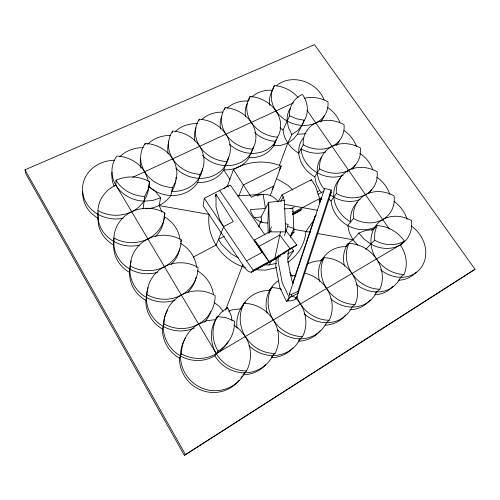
<?xml version="1.0" encoding="UTF-8"?>
<svg xmlns="http://www.w3.org/2000/svg" width="500" height="500" viewBox="0 0 500 500"><rect width="100%" height="100%" fill="white"/><g stroke="black" fill="none" stroke-linecap="round" stroke-linejoin="round"><path stroke-width="0.75" d="M365.7 249.45L374.619 240.2L374.787 232.587L376.969 225.625A32.287 28.112 43.5 0 1 404.375 241.075L400.269 244.9L216.3 353.681L115.831 185.138L116.013 180.231A33.981 30.75 4.7 0 1 149.438 181.688C149.194 194.062 143.425 206.412 131.694 211.744A33.288 29.625 3.7 0 1 97.931 210.562L98.088 219.656M239.2 380.325A34.019 33.5 58 0 1 201.844 390.394A34.019 33.5 58 0 1 179.425 358.188A33.525 32.912 21.7 0 1 162.45 328.988A33.275 32.113 9.8 0 1 145.838 300.413A33.062 31.312 6.1 0 1 129.575 272.444A32.862 30.531 4.5 0 1 113.65 245.062L113.919 237.981A33.694 31.181 5.3 0 1 164.844 212.913L164.256 215.844M268.206 233L267.9 222.95L268.656 202.387L284.394 200.562L285.656 231.9L269.569 231.875L268.656 202.387L261.062 217.044L261.919 222.237M288.481 250.087L287.744 260.113L291.625 279.938L293.244 283.306M278.35 255.975L277.981 260.594L282.225 282.825L289.181 297.475L286.519 301.544L279.794 287.319L275.719 265.794L276.344 258.05M129.575 272.444L130.256 265.994A33.906 31.994 7.1 0 1 181.244 239.85L180.681 241.881M145.075 144.812L145.238 143.369A32.538 28.856 8.3 0 1 172.525 187.531L170.869 195.506C165.106 203.688 155.4 208.738 145.394 208.744M143.119 208.938L144.706 196.488L148.175 189.363L149.438 181.688M265.044 235.019L230.294 185.019L204.288 198.312L203.1 205.781L244.469 267.387C246.181 269.531 248.225 272.213 251.244 272.213L280.469 256.062M162.006 212.044L159.2 205.613L160.581 197.812L155.469 191.481L148.775 186.525M172.438 132.562L172.7 131.094A31.862 28.075 12.5 0 1 200.031 174.331L197.756 182.494A31.113 27.569 12.1 0 1 148.619 186.225M145.838 300.413L146.95 294.625A34.131 32.831 11.1 0 1 197.994 267.369A33.906 31.994 7.1 0 1 181.1 295.188A33.906 31.994 7.1 0 1 146.95 294.625M280.487 231.894L274.837 258.294L290.012 248.575L296.906 245.012L285.637 230.212M198.956 120.688L199.312 119.194A31.25 27.3 16.1 0 1 226.675 161.55L223.819 169.881A30.525 26.825 15.8 0 1 197.756 182.494M224.544 109.6L225.113 107.656A30.694 26.525 19.2 0 1 252.494 149.169L249.094 157.656A29.994 26.081 19 0 1 223.819 169.881L229.969 179.45M162.45 328.988L164.019 323.894A34.4 33.663 22.5 0 1 215.106 295.475A34.131 32.831 11.1 0 1 198.375 324.188A34.131 32.831 11.1 0 1 164.019 323.894M289.181 297.475L298.087 293.419L297.856 291.5L331.188 190.037L324.619 188.475L289.462 293.869L289.744 295.781M287.931 300.844L290.606 300.95L294.212 299.881L295.644 298.9L296.106 297.481M295.644 298.9L296.688 297.688L331.213 192.4L331.188 190.037M292.725 282.956L315.069 216.025M319.85 201.694L320.575 199.525M215.25 196.45L216.012 194.244L233.331 221.588L223.713 226.569L216.181 245.012L193.206 257.113M303.244 144.775A29.506 24.769 27.9 0 0 331.887 146.481A29.506 24.769 27.9 0 0 344.038 124.694A29.8 25.225 30.5 0 0 303.244 144.775L298.769 153.206C290.406 148.294 283.962 139.844 283.062 130.006L289.581 115.812A29.894 24.987 27.9 0 1 302.444 94.4A30.081 25.25 23.9 0 1 304.431 120.262L297.406 134.275L293.3 139.325L287.7 143.1L280.981 145.312L273.612 145.787L277.525 137.156A30.175 25.762 21.7 0 0 250.144 96.469L248.556 101.056A29.844 25.562 21.7 0 0 227.162 108.162M284.387 235.519L288.219 224.575L285.363 223.631M269.062 233.287L271.363 226.931M270.287 195.544L281.194 166.1C265.769 159.669 247.738 160.963 233.456 169.625L227.506 185.719L228.325 186.994M225.588 310.05L242.894 264.444M279.369 165.481L287.7 143.1L291.906 134.462L297.619 130.638L301.8 125.512A29.688 25.025 23.8 0 0 304.019 120.144M258.669 227.062L260.788 221.337L259.862 223.106M290.631 235.725L291.444 233.538M290.45 237.369L293.788 228.363L287.562 226.425M269.894 105.419A28.925 24.131 25.6 0 1 272.613 90.25L274.438 85.612A29.688 25.025 23.8 0 1 298.106 97.581M238.694 196.225L243.375 184.963L281.194 166.1L279.156 170.169M179.425 358.188L181.469 353.812A34.9 34.3 53.7 0 1 198.631 324.044L206.831 320.725L215.6 319.631L220.812 312.775L227.631 307.587L231.194 315.575L232.006 320.6M272.113 189.338L273.863 185.9L251.375 197.338L233.456 169.625M319.862 202.913L319.575 198.269L315.462 186.094L311.331 179.719L281.969 194.9L278.113 201.95C275.019 196.887 268.944 194.1 263.094 194.312L237.625 195.9M280.731 201.312L283.206 196.85L281.969 194.9M165.15 315.637A33.975 33.294 22.1 0 0 175.875 352.819A33.975 33.294 22.1 0 0 214.869 355.8L218.056 351.069A34.931 34.106 22.8 0 0 234.562 321.188L226.225 317.756L217.319 316.544L215.6 319.631A34.337 33.081 47.9 0 0 216.394 353.844A34.337 33.081 47.9 0 0 246.55 370.919L243.319 374.312M226.85 308.931L227.631 307.587M252.444 271.6L253.25 270.25L284.719 252.819L296.906 245.012M310.544 181.019L311.331 179.719M321.731 192.838L319.713 190.506L316.312 183.844L314.775 176.844L319.662 168.875A30.131 25.675 33.4 0 1 360.412 147.981A29.8 25.225 30.5 0 1 348.45 170.4A29.8 25.225 30.5 0 1 319.662 168.875M292.881 213.494L293.531 212.431L321.644 197.488M271.25 357.181L275.056 353.456A34.337 33.081 47.9 0 0 244.106 303.363L240.588 308.806L232.256 309.819L228.731 311.25M263.781 264.762L268.956 264.975L271.869 260.469M276.781 257.219L275.856 258.619L274.025 259.581M284.125 208.837L292.894 208.5L293.969 232.319L291.462 235.231M284.081 253.769L284.719 252.819M330.069 194.056L331.213 192.4M314.631 217.338L316.319 214.9M347.475 171.956L348.625 170.306M314.337 219.425L305.931 231.462A49.656 45.131 27.4 0 1 288.906 261.575L287.594 262.275M345.756 246.462L347.394 244.125L352.975 239.756L358.906 233.069L365.731 230.394L373.237 229.656L376.969 225.625M288.006 258.781L293.512 250.944L291.881 248.431M328.787 199.262L331.087 200.938L336.406 193.45A30.506 26.113 36.6 0 1 377.106 171.719A30.131 25.675 33.4 0 1 365.325 194.788A30.131 25.675 33.4 0 1 336.406 193.45M281.519 289.288A33.806 31.919 46.1 0 0 271.656 287.638L269.631 290.444A33.394 31.587 46.5 0 0 242.387 306.025M353.475 218.512A30.506 26.113 36.6 0 0 382.531 219.65A30.506 26.113 36.6 0 0 394.119 195.906A30.919 26.525 40 0 0 353.475 218.512L347.713 225.494L349.406 232.819L352.975 239.756L357.713 245.256M290.356 296.938L286.519 301.544L288.869 300.375M304.037 313.681A32.406 29.481 44.8 0 0 351.981 307.075L354.956 304.506A32.794 29.769 44.5 0 0 324.087 257.712L321.519 260.775A32.406 29.481 44.8 0 0 307.219 264.094M319.637 281.594A31.931 28.506 44.3 0 1 346.244 246.644L349.05 243.463A32.306 28.769 44.1 0 1 379.862 289.25L375.525 292.894M381.675 220.675L382.719 219.55A31.381 26.919 43.4 0 1 411.463 220.569A30.919 26.525 40 0 1 400.081 245.006A30.919 26.525 40 0 1 370.887 244.075L364.244 239.244L358.906 233.069M298.637 340.262L302.6 336.581A33.806 31.919 46.1 0 0 295.919 298.275M304.294 273.106A33.288 30.812 45.1 0 1 329.212 320.275L326.5 322.7A32.894 30.512 45.4 0 1 277.281 329.7M224.05 188.688L227.825 185.444M315.525 334.994L316.712 334M400.269 244.9A31.837 27.819 43.7 0 1 403.981 274.475L400.538 277.306A31.475 27.581 43.9 0 1 356.175 284.212M184.369 455.363L475 269.281L314.494 44.638L25 169.825L25.906 173.888L184.369 455.363L475 269.281M371.538 230.219L372.738 229.275M382.719 219.55C368.894 227.4 367.769 246.863 376.494 258.956A31.381 26.919 43.4 0 0 403.981 274.475M251.244 272.213L277.9 257.438M204.288 198.312L246.525 260.881L262.169 252.338L268.931 261.562L259.163 246.238L254.331 240.037L271.625 230.775M259.163 246.238L279.819 235.056L290.012 248.575M292.806 214.525L301.062 210.125M318.944 200.6L321.006 199.506M292.95 214.619L299.05 211.369M319.375 200.538L321.406 199.456M292.556 214.025L302.106 208.938M319.156 199.862L321.887 198.412M292.45 214.581L295.837 212.775M290.963 208.663L294.4 206.844M317.8 194.481L323.994 191.206M316.969 191.95L319.713 190.506M287.6 254.069L293.512 250.944M224.438 236.231L218.5 239.338L221.356 244.131L230.931 253.612L238.744 258.238M132.719 177.312L293.544 102.831M289.462 293.869L291.444 294.413L297.856 291.5M160.581 197.812L152.65 200.475L144.113 201.163A32.538 28.856 8.3 0 1 115.913 185.269A32.538 28.856 8.3 0 1 116.881 156.044A33.288 29.625 3.7 0 1 144.681 171.775L147.8 178.912L148.094 181.2M306.062 133.356L304.613 133.831L297.406 134.275M276.575 267.694L265.625 270.131L255.644 269.738M268.956 264.975L276.394 263.331M254.069 217.531L261.062 217.044M291.769 232.4L293.969 232.319M267.9 222.95C259.8 223.481 251.737 217.65 250.325 209.544L265.481 208.519L263.094 194.312L259.294 195.037L257.337 195.981L256.519 194.719M159.2 205.613L209.069 214.4C206.012 237.925 222.819 261.356 245.406 267.481M293.744 229.319L310.481 232.269M317.312 233.469L352.975 239.756M304.431 120.262L296.819 118.888L289.581 115.812M284.544 204.356L317.762 210.362M296.688 297.688L291.712 296.319L291.444 294.413M276.969 178.894L287.938 185.344L292.775 189.969M280.006 127.8L283.062 130.006M214.175 302.538L219.163 306.275L223.05 311.137M233.781 325.087L239.719 329.544L245.306 336.531A34.9 34.3 53.7 0 1 246.55 370.919M292.6 211.462L293.531 212.431M246.525 260.881L253.25 270.25M306.962 110.131L389.3 229.056M219.788 190.637L262.169 252.338L254.331 240.037M289.8 272.544L292.331 276.475M223.713 226.569L219.644 219.8L216.012 207.056L216.012 194.244M25 169.825L185.431 454.494M291.906 134.462L288.575 127.944L287.137 121.131A29.506 24.769 27.9 0 1 290.125 108.488M283.206 196.85L284.394 200.562M324.619 188.475L324.65 189.662M416.15 272.087A30.656 26.456 43.7 0 1 398.438 280.25M393.056 286.312A31.094 27.325 44.1 0 1 374.819 294.756M370.175 299.856A31.538 28.231 44.5 0 1 349.656 309.756M320.763 260.812A31.538 28.231 44.5 0 1 323.113 257.981M345.613 314.981A32 29.188 45 0 1 325.125 325.194M320.163 330.706A32.475 30.188 45.8 0 1 298.369 341.194M269.425 290.325A32.475 30.188 45.8 0 1 272.188 287.038M292.975 347.969A32.969 31.244 47 0 1 271.462 357.713M237.025 327.938A32.969 31.244 47 0 1 243.038 305.075M244.456 303.356A32.969 31.244 47 0 1 245.463 302.288M265.837 364.688A33.475 32.35 49.5 0 1 242.85 374.812M242.138 376.087A34.019 33.5 58 0 1 240.963 377.956M210.7 311.594A33.275 32.113 9.8 0 1 204.619 322.2M113.65 245.062A32.669 29.775 3.6 0 1 98.062 218.244A32.481 29.044 3.1 0 1 82.788 191.981M172.525 187.531A31.862 28.075 12.5 0 1 144.762 171.906A31.862 28.075 12.5 0 1 145.238 143.369M164.844 212.913A33.487 30.387 4.3 0 1 147.644 239.05A33.487 30.387 4.3 0 1 113.919 237.981M97.931 210.562A33.487 30.387 4.3 0 1 115.831 185.138M175.819 180.25A32.156 28.594 8.1 0 1 171.719 191.431A31.494 27.831 12.3 0 0 202.562 168.863M114.219 186.331A32.156 28.594 8.1 0 1 112.025 172.144M119.719 156.788A32.156 28.594 8.1 0 1 143.262 147.656M175.994 177.288A32.156 28.594 8.1 0 1 175.95 178.769M123.269 218.2A32.894 29.344 3.4 0 1 82.788 193.188A32.894 29.344 3.4 0 1 114.425 160.263M181.244 239.85A33.694 31.181 5.3 0 1 164.194 266.819A33.694 31.181 5.3 0 1 130.256 265.994M200.031 174.331A31.25 27.3 16.1 0 1 172.694 158.963A31.25 27.3 16.1 0 1 172.7 131.094M228.575 157.094A30.894 27.069 16 0 1 207.188 177.675A30.894 27.069 16 0 1 175.763 168.038M168.194 153.988A30.894 27.069 16 0 1 168.794 141.881M175.175 131.65A30.894 27.069 16 0 1 197.531 123.631M140.95 168.106A31.494 27.831 12.3 0 1 140.45 158.525M147.619 144.281A31.494 27.831 12.3 0 1 170.456 135.45M155.381 236.631A33.087 30.087 4 0 0 164.106 216.575A33.288 30.863 4.9 0 1 179.969 238.875M139.244 245.225A33.087 30.087 4 0 1 98.1 212.887M179.719 249.031A33.288 30.863 4.9 0 1 171.181 264.413M157.669 272.262A33.288 30.863 4.9 0 1 114.05 238.5M196.163 277.144A33.494 31.662 6.6 0 1 187.319 292.794M175.05 300.2A33.494 31.662 6.6 0 1 140.525 293.225A33.494 31.662 6.6 0 1 131.294 260.944M180.306 243.231A33.494 31.662 6.6 0 1 196.663 267.475M228.538 341.069A34.4 33.663 22.5 0 1 181.469 353.812M194.163 328.15A33.712 32.481 10.5 0 1 157.531 322.3A33.712 32.481 10.5 0 1 148.194 287.556M197.512 270.837A33.712 32.481 10.5 0 1 213.425 294.425M165.675 314.275A33.975 33.294 22.1 0 1 167.594 310.35M226.675 161.55A30.694 26.525 19.2 0 1 199.744 146.431A30.694 26.525 19.2 0 1 199.312 119.194M252.494 149.169A30.175 25.762 21.7 0 1 225.956 134.288A30.175 25.762 21.7 0 1 225.113 107.656M253.506 147A30.35 26.312 19.1 0 1 232.162 165.244A30.35 26.312 19.1 0 1 202.406 155.387M194.756 141.019A30.35 26.312 19.1 0 1 196.069 127.731M201.769 119.537A30.35 26.312 19.1 0 1 223.012 112.156M277.525 137.156A29.688 25.025 23.8 0 1 251.375 122.513A29.688 25.025 23.8 0 1 250.144 96.469M229.438 144.294A29.844 25.562 21.7 0 0 275.613 141.375A29.369 24.838 23.8 0 1 254.575 132.475M220.575 128.837A29.844 25.562 21.7 0 1 221.45 116.856M274.438 85.612A29.231 24.3 25.6 0 0 275.956 110.981C284.587 123.256 301.85 129.188 315.819 122.925A29.231 24.3 25.6 0 0 327.962 101.838A29.506 24.769 27.9 0 0 304.206 98.35M245.538 116.569A29.369 24.838 23.8 0 1 247.169 103.594M251.8 97.125A29.369 24.838 23.8 0 1 272.613 90.25M324.212 116.019A28.925 24.131 25.6 0 1 320.519 121.988M276.775 85.456A28.925 24.131 25.6 0 1 324.075 99.8M339.631 140.244A29.188 24.588 27.9 0 1 336.062 145.6M326.025 151.919A29.188 24.588 27.9 0 1 301.056 148.894A29.481 25.038 30.6 0 0 343.119 175.413M327.506 107.431A29.188 24.588 27.9 0 1 339.881 122.312M344.044 130.519A29.481 25.038 30.6 0 1 356.512 146.719M355.294 164.919A29.481 25.038 30.6 0 1 352.388 169.125M360.081 199.5A29.806 25.475 33.5 0 1 330.175 194.75M324.656 189.65A29.806 25.475 33.5 0 1 321.619 157.081M359.606 153.188A29.806 25.475 33.5 0 1 372.887 169.956M371.562 189.419A29.806 25.475 33.5 0 1 369.031 193.1M340.45 178.15A30.169 25.906 36.7 0 0 350.656 221.925A30.575 26.312 40.1 0 1 357.137 202.438M376.763 177.15A30.169 25.906 36.7 0 1 389.85 194.494M403.288 242.45A30.575 26.312 40.1 0 1 400.675 245.25M393.938 201.375A30.575 26.312 40.1 0 1 407.131 219.525M379.862 289.25A31.837 27.819 43.7 0 1 352.044 273.6A31.837 27.819 43.7 0 1 349.05 243.463M411.094 225.819A31.031 26.694 43.5 0 1 421.4 267.188A31.031 26.694 43.5 0 1 380.431 269.662M354.956 304.506A32.306 28.769 44.1 0 1 326.7 288.594A32.306 28.769 44.1 0 1 324.087 257.712M344.5 266.244A31.475 27.581 43.9 0 1 346.244 246.644M329.212 320.275A32.794 29.769 44.5 0 1 296.712 296.2M376.644 291.956A31.931 28.506 44.3 0 1 330.544 298.731M302.6 336.581A33.288 30.812 45.1 0 1 273.425 320.112A33.288 30.812 45.1 0 1 271.656 287.638M275.056 353.456A33.806 31.919 46.1 0 1 245.4 336.688A33.806 31.919 46.1 0 1 244.106 303.363M267.194 313.1A32.894 30.512 45.4 0 1 278.775 280.35M290.85 275.7A32.894 30.512 45.4 0 1 296 275.369M300.163 338.844A33.394 31.587 46.5 0 1 249.075 345.763M273.544 354.263A33.919 32.725 48.6 0 1 245.3 372.812A33.919 32.725 48.6 0 1 214.869 355.8M244.737 372.825A34.469 33.906 55.7 0 1 197.456 385.825A34.469 33.906 55.7 0 1 185.812 337.55M375.112 227.094A29.812 25.688 36.8 0 1 331.087 200.938M404.375 241.075A31.344 26.788 39.8 0 1 374.619 240.2M218.056 351.069A34.862 33.519 47.1 0 1 217.319 316.544M144.706 196.488A33.006 29.181 8.6 0 1 116.013 180.231M314.775 176.844A29.137 24.838 30.6 0 1 303.225 138.056M276.112 139.675A29.494 25.35 21.6 0 1 249.094 157.656"/></g></svg>
